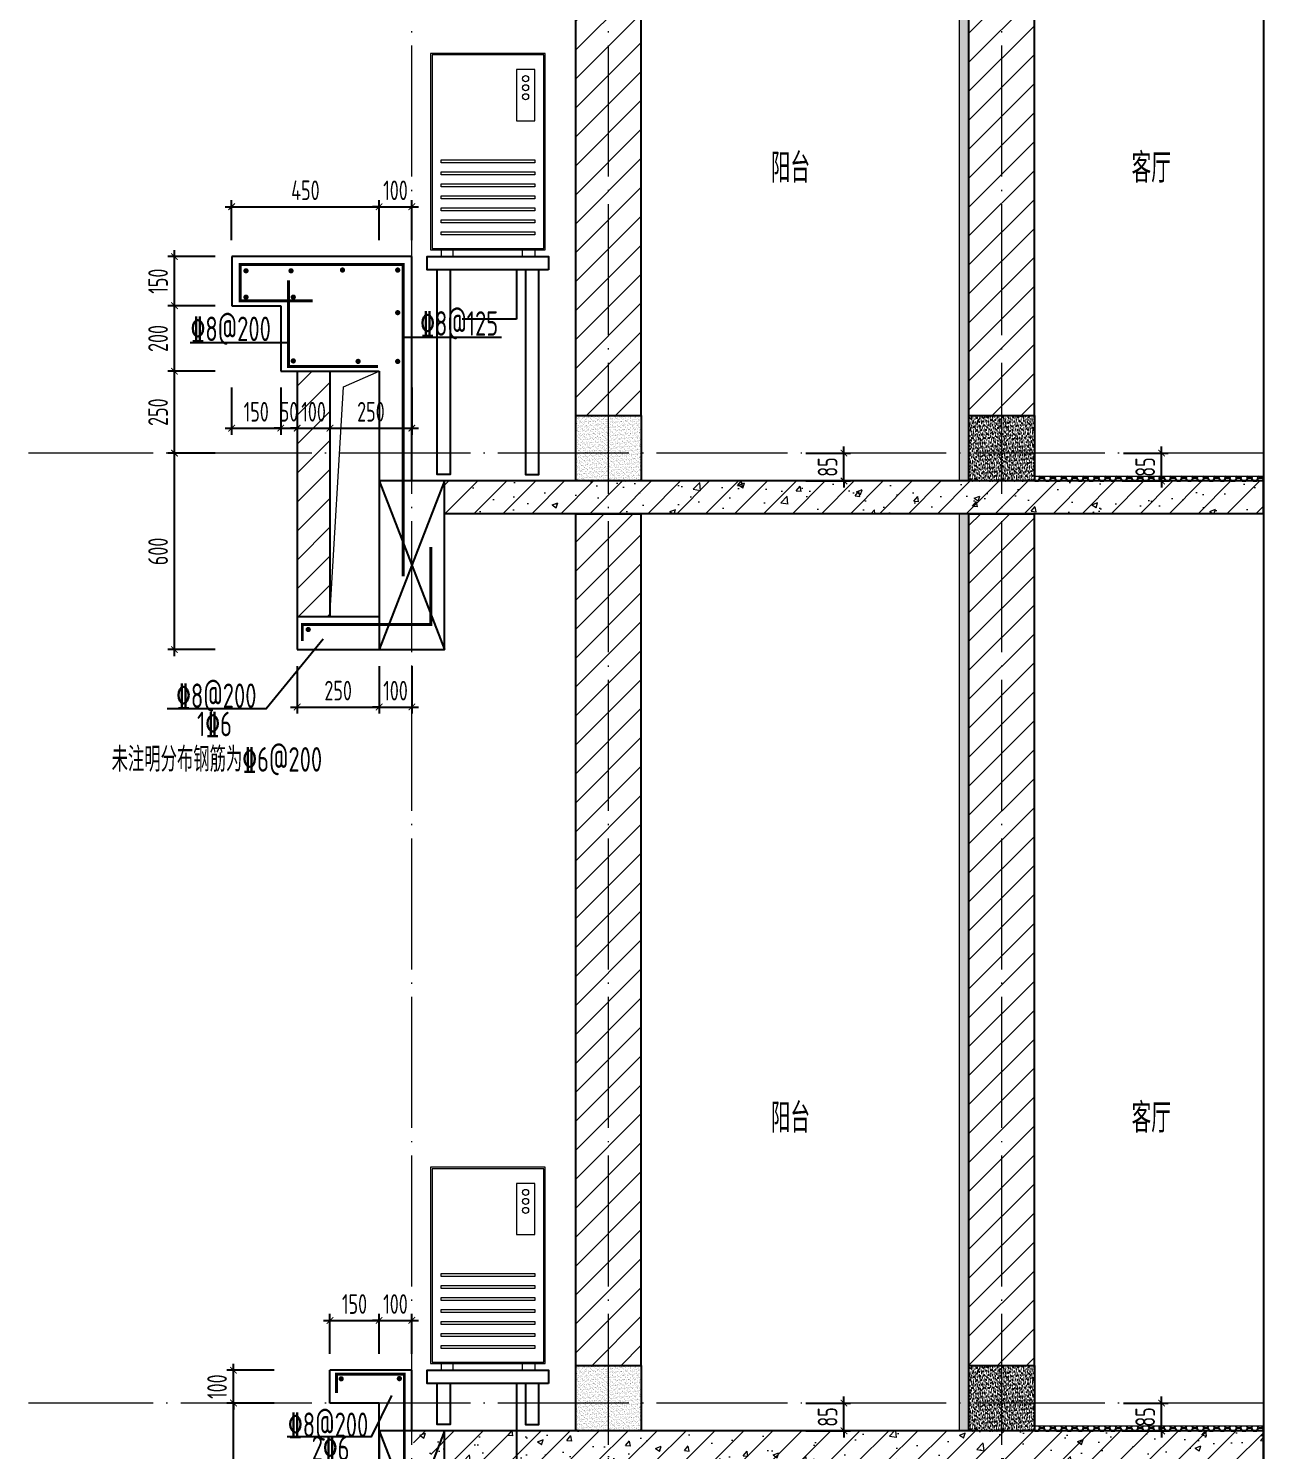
# Model space of a CAD drawing. Extents: x 826826 to 1642106, y -156213 to 399140.
# Drawn here: x 1538289 to 1542110, y 290521 to 294863 of the extents above; entities that cross this region are included whole.
import ezdxf

# ---------------------------------------------------------------- set-up
doc = ezdxf.new("R2010")
doc.units = 0
doc.header["$LTSCALE"] = 1000
doc.linetypes.add('DOTE', pattern=[2.42, 2, -0.2, 0.02, -0.2])
doc.layers.get('0').update_dxf_attribs({"linetype": 'CONTINUOUS'})
doc.layers.get('DEFPOINTS').update_dxf_attribs({"linetype": 'CONTINUOUS'})
for name, color, linetype in [('DIM', 2, 'CONTINUOUS'), ('DIM_SYMB', 3, 'CONTINUOUS'), ('PUB_TEXT', 2, 'CONTINUOUS'), ('REIN', 6, 'CONTINUOUS'), ('S-大样-砼线', 7, 'CONTINUOUS'), ('S-引出线', 40, 'CONTINUOUS'), ('TEXT', 2, 'CONTINUOUS'), ('WALL', 5, 'CONTINUOUS'), ('看线', 251, 'CONTINUOUS'), ('空调外机', 8, 'CONTINUOUS'), ('立面-看线', 251, 'CONTINUOUS')]:
    doc.layers.add(name, color=color, linetype=linetype)
for name, color, linetype, lineweight in [('DOTE', 251, 'DOTE', 9), ('PUB_HATCH', 8, 'CONTINUOUS', 9), ('平面-空调室外机', 143, 'CONTINUOUS', 9), ('立面-洞口示意', 152, 'CONTINUOUS', 13)]:
    doc.layers.add(name, color=color, linetype=linetype, lineweight=lineweight)
doc.styles.add('TSSD_DIMENSION', font='Tssdeng.shx', dxfattribs={"width": 0.7, "bigfont": 'tssdchn.shx'})
doc.styles.add('TSSD_REIN', font='tssdeng.shx', dxfattribs={"width": 0.7, "height": 300, "bigfont": 'tssdchn.shx'})
doc.dimstyles.new('TSSD_20_20', dxfattribs={"dimtxt": 60, "dimasz": 20, "dimexe": 20, "dimexo": 50, "dimgap": 20, "dimtad": 1, "dimdec": 0, "dimzin": 0, "dimdsep": 46, "dimtxsty": 'TSSD_DIMENSION', "dimblk": 'ARCHTICK', "dimblk1": 'ARCHTICK', "dimblk2": 'ARCHTICK', "dimcen": 0, "dimdle": 20, "dimclrt": 7, "dimadec": 0, "dimazin": 0, "dimtfac": 1, "dimtdec": 0, "dimtix": 1, "dimtmove": 2, "dimatfit": 3, "dimfxl": 0, "dimtolj": 1, "dimtzin": 0, "dimarcsym": 0})
pattern_1 = [(45, (689015.794, 456254.29), (-44.1941915, 44.1941915), [])]
pattern_2 = [(45, (689015.794, 456209.414), (-44.194174, 44.194174), []), (50, (689015.8, 456209.41), (179.315046, -15.688034), [18.75, -206.25]), (355, (689015.8, 456209.41), (-34.687833, 188.048033), [15, -165]), (100.4514, (689030.74, 456208.1), (144.627345, 172.359886), [15.935047, -175.285528]), (46.1842, (689015.8, 456259.41), (266.81026, -41.379754), [28.125, -309.375]), (96.6356, (689038.03, 456255.97), (233.66568, 243.52947), [23.90257, -262.92825]), (351.1842, (689015.8, 456259.41), (233.66549, 243.52965), [22.5, -247.5]), (21, (689040.8, 456246.91), (149.226763, -100.654723), [18.75, -206.25]), (326, (689040.8, 456246.91), (60.828833, 181.28751), [15, -165]), (71.4514, (689053.23, 456238.53), (210.055657, 80.632624), [15.935047, -175.285528]), (37.5, (689015.794, 456209.414), (3.039964, 83.2234635), [0, -163, 0, -167.5, 0, -165.625]), (7.5, (689015.79, 456209.41), (65.767384, 98.602928), [0, -95.5, 0, -159.25, 0, -63.125]), (327.5, (688960.044, 456209.414), (133.455609, -5.638718), [0, -62.5, 0, -195, 0, -258.75]), (317.5, (688935.04, 456209.41), (145.796542, 25.026246), [0, -81.25, 0, -129.5, 0, -183.75])]

# ---------------------------------------------------------------- blocks, each defined once
blk = doc.blocks.new('kongtiao')
for p, q in [((-338.7, 49), (-338.7, -550.8)), ((11, 49), (-338.7, 49)), ((-334.1, 44.4), (-334.1, -546.2)), ((6.4, 44.4), (-334.1, 44.4)), ((6.4, -546.2), (6.4, 44.4)), ((11, -550.8), (11, 49)), ((-76.2, -0.5), (-76.2, -156.5)), ((-21.1, -0.5), (-76.2, -0.5)), ((-21.1, -156.5), (-21.1, -0.5)), ((-76.2, -156.5), (-21.1, -156.5)), ((-338.7, -550.8), (11, -550.8)), ((-334.1, -546.2), (6.4, -546.2)), ((-306.6, -550.8), (-306.6, -571.2)), ((-269.8, -571.2), (-269.8, -550.8)), ((-57.9, -571.2), (-57.9, -550.8)), ((-21.1, -550.8), (-21.1, -571.2)), ((-306.6, -571.2), (-269.8, -571.2)), ((-21.1, -571.2), (-57.9, -571.2))]:
    blk.add_line(p, q)
for points in [[(-306.6, -275.4), (-21.1, -275.4), (-21.1, -284.6), (-306.6, -284.6)], [(-306.6, -312.1), (-21.1, -312.1), (-21.1, -321.3), (-306.6, -321.3)], [(-306.6, -348.8), (-21.1, -348.8), (-21.1, -358), (-306.6, -358)], [(-306.6, -385.6), (-21.1, -385.6), (-21.1, -394.7), (-306.6, -394.7)], [(-306.6, -422.3), (-21.1, -422.3), (-21.1, -431.5), (-306.6, -431.5)], [(-306.6, -459), (-21.1, -459), (-21.1, -468.2), (-306.6, -468.2)], [(-306.6, -495.7), (-21.1, -495.7), (-21.1, -504.9), (-306.6, -504.9)]]:
    blk.add_lwpolyline(points, close=True)
for centre in [(-48.7, -28), (-48.7, -55.6), (-48.7, -83.1)]:
    blk.add_circle(centre, 9.18)
blk = doc.blocks.new('_ArchTick')
at = {"color": 0, "linetype": 'ByBlock', "const_width": 0.15}
blk.add_lwpolyline([(-0.5, -0.5), (0.5, 0.5)], dxfattribs=at)
blk = doc.blocks.new('*D1828')
at = {"layer": 'DEFPOINTS', "color": 0}
for p in [(1539359.1, 294318.7), (1538909.1, 294166.4), (1539359.1, 294166.4)]:
    blk.add_point(p, dxfattribs=at)
at = {"layer": 'DIM', "color": 0, "lineweight": -2}
for p, q in [((1538889.1, 294318.7), (1539379.1, 294318.7)), ((1538909.1, 294216.4), (1538909.1, 294338.7)), ((1539359.1, 294216.4), (1539359.1, 294338.7))]:
    blk.add_line(p, q, dxfattribs=at)
at = {"layer": 'DIM', "color": 0, "lineweight": -2, "xscale": 20, "yscale": 20, "zscale": 20, "rotation": 180}
blk.add_blockref('_ArchTick', (1538909.1, 294318.7), dxfattribs=at)
at = {"layer": 'DIM', "color": 0, "lineweight": -2, "xscale": 20, "yscale": 20, "zscale": 20}
blk.add_blockref('_ArchTick', (1539359.1, 294318.7), dxfattribs=at)
at = {"layer": 'DIM', "color": 7, "insert": (1539134.1, 294368.7), "char_height": 60, "attachment_point": 5, "style": 'TSSD_DIMENSION'}
blk.add_mtext('\\A1;450', dxfattribs=at)
blk = doc.blocks.new('*D1829')
at = {"layer": 'DEFPOINTS', "color": 0}
for p in [(1539459.1, 294318.7), (1539359.1, 294166.4), (1539459.1, 294166.4)]:
    blk.add_point(p, dxfattribs=at)
at = {"layer": 'DIM', "color": 0, "lineweight": -2}
for p, q in [((1539359.1, 294318.7), (1539339.1, 294318.7)), ((1539359.1, 294216.4), (1539359.1, 294338.7)), ((1539359.1, 294318.7), (1539459.1, 294318.7)), ((1539459.1, 294216.4), (1539459.1, 294338.7)), ((1539459.1, 294318.7), (1539479.1, 294318.7))]:
    blk.add_line(p, q, dxfattribs=at)
at = {"layer": 'DIM', "color": 0, "lineweight": -2, "xscale": 20, "yscale": 20, "zscale": 20}
blk.add_blockref('_ArchTick', (1539359.1, 294318.7), dxfattribs=at)
at = {"layer": 'DIM', "color": 0, "lineweight": -2, "xscale": 20, "yscale": 20, "zscale": 20, "rotation": 180}
blk.add_blockref('_ArchTick', (1539459.1, 294318.7), dxfattribs=at)
at = {"layer": 'DIM', "color": 7, "insert": (1539409.1, 294368.7), "char_height": 60, "attachment_point": 5, "style": 'TSSD_DIMENSION'}
blk.add_mtext('\\A1;100', dxfattribs=at)
blk = doc.blocks.new('*D1830')
at = {"layer": 'DEFPOINTS', "color": 0}
for p in [(1538909.1, 293816.4), (1539059.1, 293816.4), (1539059.1, 293642.7)]:
    blk.add_point(p, dxfattribs=at)
at = {"layer": 'DIM', "color": 0, "lineweight": -2}
for p, q in [((1538909.1, 293766.4), (1538909.1, 293622.7)), ((1539059.1, 293766.4), (1539059.1, 293622.7)), ((1538889.1, 293642.7), (1539079.1, 293642.7))]:
    blk.add_line(p, q, dxfattribs=at)
at = {"layer": 'DIM', "color": 0, "lineweight": -2, "xscale": 20, "yscale": 20, "zscale": 20, "rotation": 180}
blk.add_blockref('_ArchTick', (1538909.1, 293642.7), dxfattribs=at)
at = {"layer": 'DIM', "color": 0, "lineweight": -2, "xscale": 20, "yscale": 20, "zscale": 20}
blk.add_blockref('_ArchTick', (1539059.1, 293642.7), dxfattribs=at)
at = {"layer": 'DIM', "color": 7, "insert": (1538984.1, 293692.7), "char_height": 60, "attachment_point": 5, "style": 'TSSD_DIMENSION'}
blk.add_mtext('\\A1;150', dxfattribs=at)
blk = doc.blocks.new('*D1831')
at = {"layer": 'DEFPOINTS', "color": 0}
for p in [(1539059.1, 293816.4), (1539109.1, 293816.4), (1539109.1, 293642.7)]:
    blk.add_point(p, dxfattribs=at)
at = {"layer": 'DIM', "color": 0, "lineweight": -2}
for p, q in [((1539059.1, 293766.4), (1539059.1, 293622.7)), ((1539109.1, 293766.4), (1539109.1, 293622.7)), ((1539059.1, 293642.7), (1539039.1, 293642.7)), ((1539059.1, 293642.7), (1539109.1, 293642.7)), ((1539109.1, 293642.7), (1539129.1, 293642.7))]:
    blk.add_line(p, q, dxfattribs=at)
at = {"layer": 'DIM', "color": 0, "lineweight": -2, "xscale": 20, "yscale": 20, "zscale": 20}
blk.add_blockref('_ArchTick', (1539059.1, 293642.7), dxfattribs=at)
at = {"layer": 'DIM', "color": 0, "lineweight": -2, "xscale": 20, "yscale": 20, "zscale": 20, "rotation": 180}
blk.add_blockref('_ArchTick', (1539109.1, 293642.7), dxfattribs=at)
at = {"layer": 'DIM', "color": 7, "insert": (1539084.1, 293692.7), "char_height": 60, "attachment_point": 5, "style": 'TSSD_DIMENSION'}
blk.add_mtext('\\A1;50', dxfattribs=at)
blk = doc.blocks.new('*D1832')
at = {"layer": 'DEFPOINTS', "color": 0}
for p in [(1539109.1, 293816.4), (1539209.1, 293816.4), (1539209.1, 293642.7)]:
    blk.add_point(p, dxfattribs=at)
at = {"layer": 'DIM', "color": 0, "lineweight": -2}
for p, q in [((1539109.1, 293766.4), (1539109.1, 293622.7)), ((1539209.1, 293766.4), (1539209.1, 293622.7)), ((1539109.1, 293642.7), (1539089.1, 293642.7)), ((1539109.1, 293642.7), (1539209.1, 293642.7)), ((1539209.1, 293642.7), (1539229.1, 293642.7))]:
    blk.add_line(p, q, dxfattribs=at)
at = {"layer": 'DIM', "color": 0, "lineweight": -2, "xscale": 20, "yscale": 20, "zscale": 20}
blk.add_blockref('_ArchTick', (1539109.1, 293642.7), dxfattribs=at)
at = {"layer": 'DIM', "color": 0, "lineweight": -2, "xscale": 20, "yscale": 20, "zscale": 20, "rotation": 180}
blk.add_blockref('_ArchTick', (1539209.1, 293642.7), dxfattribs=at)
at = {"layer": 'DIM', "color": 7, "insert": (1539159.1, 293692.7), "char_height": 60, "attachment_point": 5, "style": 'TSSD_DIMENSION'}
blk.add_mtext('\\A1;100', dxfattribs=at)
blk = doc.blocks.new('*D1833')
at = {"layer": 'DEFPOINTS', "color": 0}
for p in [(1539209.1, 293816.4), (1539459.1, 293816.4), (1539459.1, 293642.7)]:
    blk.add_point(p, dxfattribs=at)
at = {"layer": 'DIM', "color": 0, "lineweight": -2}
for p, q in [((1539209.1, 293766.4), (1539209.1, 293622.7)), ((1539459.1, 293766.4), (1539459.1, 293622.7)), ((1539189.1, 293642.7), (1539479.1, 293642.7))]:
    blk.add_line(p, q, dxfattribs=at)
at = {"layer": 'DIM', "color": 0, "lineweight": -2, "xscale": 20, "yscale": 20, "zscale": 20, "rotation": 180}
blk.add_blockref('_ArchTick', (1539209.1, 293642.7), dxfattribs=at)
at = {"layer": 'DIM', "color": 0, "lineweight": -2, "xscale": 20, "yscale": 20, "zscale": 20}
blk.add_blockref('_ArchTick', (1539459.1, 293642.7), dxfattribs=at)
at = {"layer": 'DIM', "color": 7, "insert": (1539334.1, 293692.7), "char_height": 60, "attachment_point": 5, "style": 'TSSD_DIMENSION'}
blk.add_mtext('\\A1;250', dxfattribs=at)
blk = doc.blocks.new('*D1834')
at = {"layer": 'DEFPOINTS', "color": 0}
for p in [(1539109.1, 292966.4), (1539359.2, 292966.4), (1539359.2, 292791.3)]:
    blk.add_point(p, dxfattribs=at)
at = {"layer": 'DIM', "color": 0, "lineweight": -2}
for p, q in [((1539109.1, 292916.4), (1539109.1, 292771.3)), ((1539359.2, 292916.4), (1539359.2, 292771.3)), ((1539089.1, 292791.3), (1539379.2, 292791.3))]:
    blk.add_line(p, q, dxfattribs=at)
at = {"layer": 'DIM', "color": 0, "lineweight": -2, "xscale": 20, "yscale": 20, "zscale": 20, "rotation": 180}
blk.add_blockref('_ArchTick', (1539109.1, 292791.3), dxfattribs=at)
at = {"layer": 'DIM', "color": 0, "lineweight": -2, "xscale": 20, "yscale": 20, "zscale": 20}
blk.add_blockref('_ArchTick', (1539359.2, 292791.3), dxfattribs=at)
at = {"layer": 'DIM', "color": 7, "insert": (1539234.1, 292841.3), "char_height": 60, "attachment_point": 5, "style": 'TSSD_DIMENSION'}
blk.add_mtext('\\A1;250', dxfattribs=at)
blk = doc.blocks.new('*D1835')
at = {"layer": 'DEFPOINTS', "color": 0}
for p in [(1539359.2, 292966.4), (1539459.2, 292966.4), (1539459.2, 292791.3)]:
    blk.add_point(p, dxfattribs=at)
at = {"layer": 'DIM', "color": 0, "lineweight": -2}
for p, q in [((1539359.2, 292916.4), (1539359.2, 292771.3)), ((1539459.2, 292916.4), (1539459.2, 292771.3)), ((1539359.2, 292791.3), (1539339.2, 292791.3)), ((1539359.2, 292791.3), (1539459.2, 292791.3)), ((1539459.2, 292791.3), (1539479.2, 292791.3))]:
    blk.add_line(p, q, dxfattribs=at)
at = {"layer": 'DIM', "color": 0, "lineweight": -2, "xscale": 20, "yscale": 20, "zscale": 20}
blk.add_blockref('_ArchTick', (1539359.2, 292791.3), dxfattribs=at)
at = {"layer": 'DIM', "color": 0, "lineweight": -2, "xscale": 20, "yscale": 20, "zscale": 20, "rotation": 180}
blk.add_blockref('_ArchTick', (1539459.2, 292791.3), dxfattribs=at)
at = {"layer": 'DIM', "color": 7, "insert": (1539409.2, 292841.3), "char_height": 60, "attachment_point": 5, "style": 'TSSD_DIMENSION'}
blk.add_mtext('\\A1;100', dxfattribs=at)
blk = doc.blocks.new('*D1836')
at = {"layer": 'DEFPOINTS', "color": 0}
for p in [(1538734.5, 294166.4), (1538909.1, 294166.4), (1538909.1, 294016.4)]:
    blk.add_point(p, dxfattribs=at)
at = {"layer": 'DIM', "color": 0, "lineweight": -2}
for p, q in [((1538734.5, 293996.4), (1538734.5, 294186.4)), ((1538859.1, 294166.4), (1538714.5, 294166.4)), ((1538859.1, 294016.4), (1538714.5, 294016.4))]:
    blk.add_line(p, q, dxfattribs=at)
at = {"layer": 'DIM', "color": 0, "lineweight": -2, "xscale": 20, "yscale": 20, "zscale": 20}
for p, rotation in [((1538734.5, 294166.4), 90), ((1538734.5, 294016.4), 270)]:
    blk.add_blockref('_ArchTick', p, dxfattribs=dict(at, rotation=rotation))
at = {"layer": 'DIM', "color": 7, "insert": (1538684.5, 294091.4), "char_height": 60, "attachment_point": 5, "rotation": 90, "style": 'TSSD_DIMENSION'}
blk.add_mtext('\\A1;150', dxfattribs=at)
blk = doc.blocks.new('*D1837')
at = {"layer": 'DEFPOINTS', "color": 0}
for p in [(1538734.5, 294016.4), (1538909.1, 294016.4), (1538909.1, 293816.4)]:
    blk.add_point(p, dxfattribs=at)
at = {"layer": 'DIM', "color": 0, "lineweight": -2}
for p, q in [((1538859.1, 294016.4), (1538714.5, 294016.4)), ((1538734.5, 293796.4), (1538734.5, 294036.4)), ((1538859.1, 293816.4), (1538714.5, 293816.4))]:
    blk.add_line(p, q, dxfattribs=at)
at = {"layer": 'DIM', "color": 0, "lineweight": -2, "xscale": 20, "yscale": 20, "zscale": 20}
for p, rotation in [((1538734.5, 294016.4), 90), ((1538734.5, 293816.4), 270)]:
    blk.add_blockref('_ArchTick', p, dxfattribs=dict(at, rotation=rotation))
at = {"layer": 'DIM', "color": 7, "insert": (1538684.5, 293916.4), "char_height": 60, "attachment_point": 5, "rotation": 90, "style": 'TSSD_DIMENSION'}
blk.add_mtext('\\A1;200', dxfattribs=at)
blk = doc.blocks.new('*D1838')
at = {"layer": 'DEFPOINTS', "color": 0}
for p in [(1538734.5, 293816.4), (1538909.1, 293816.4), (1538909.1, 293566.4)]:
    blk.add_point(p, dxfattribs=at)
at = {"layer": 'DIM', "color": 0, "lineweight": -2}
for p, q in [((1538734.5, 293546.4), (1538734.5, 293836.4)), ((1538859.1, 293816.4), (1538714.5, 293816.4)), ((1538859.1, 293566.4), (1538714.5, 293566.4))]:
    blk.add_line(p, q, dxfattribs=at)
at = {"layer": 'DIM', "color": 0, "lineweight": -2, "xscale": 20, "yscale": 20, "zscale": 20}
for p, rotation in [((1538734.5, 293816.4), 90), ((1538734.5, 293566.4), 270)]:
    blk.add_blockref('_ArchTick', p, dxfattribs=dict(at, rotation=rotation))
at = {"layer": 'DIM', "color": 7, "insert": (1538684.5, 293691.4), "char_height": 60, "attachment_point": 5, "rotation": 90, "style": 'TSSD_DIMENSION'}
blk.add_mtext('\\A1;250', dxfattribs=at)
blk = doc.blocks.new('*D1839')
at = {"layer": 'DEFPOINTS', "color": 0}
for p in [(1538734.5, 293566.4), (1538909.1, 293566.4), (1538909.1, 292966.4)]:
    blk.add_point(p, dxfattribs=at)
at = {"layer": 'DIM', "color": 0, "lineweight": -2}
for p, q in [((1538734.5, 292946.4), (1538734.5, 293586.4)), ((1538859.1, 293566.4), (1538714.5, 293566.4)), ((1538859.1, 292966.4), (1538714.5, 292966.4))]:
    blk.add_line(p, q, dxfattribs=at)
at = {"layer": 'DIM', "color": 0, "lineweight": -2, "xscale": 20, "yscale": 20, "zscale": 20}
for p, rotation in [((1538734.5, 293566.4), 90), ((1538734.5, 292966.4), 270)]:
    blk.add_blockref('_ArchTick', p, dxfattribs=dict(at, rotation=rotation))
at = {"layer": 'DIM', "color": 7, "insert": (1538684.5, 293266.4), "char_height": 60, "attachment_point": 5, "rotation": 90, "style": 'TSSD_DIMENSION'}
blk.add_mtext('\\A1;600', dxfattribs=at)
blk = doc.blocks.new('*D1846')
at = {"layer": 'DEFPOINTS', "color": 0}
for p in [(1540611.8, 293566.4), (1540777.8, 293566.4), (1540611.8, 293481.4)]:
    blk.add_point(p, dxfattribs=at)
at = {"layer": 'DIM', "color": 0, "lineweight": -2}
for p, q in [((1540777.8, 293566.4), (1540777.8, 293586.4)), ((1540661.8, 293566.4), (1540797.8, 293566.4)), ((1540777.8, 293481.4), (1540777.8, 293566.4)), ((1540661.8, 293481.4), (1540797.8, 293481.4)), ((1540777.8, 293481.4), (1540777.8, 293461.4))]:
    blk.add_line(p, q, dxfattribs=at)
at = {"layer": 'DIM', "color": 0, "lineweight": -2, "xscale": 20, "yscale": 20, "zscale": 20}
for p, rotation in [((1540777.8, 293566.4), 270), ((1540777.8, 293481.4), 90)]:
    blk.add_blockref('_ArchTick', p, dxfattribs=dict(at, rotation=rotation))
at = {"layer": 'DIM', "color": 7, "insert": (1540727.8, 293523.9), "char_height": 60, "attachment_point": 5, "rotation": 90, "style": 'TSSD_DIMENSION'}
blk.add_mtext('\\A1;85', dxfattribs=at)
blk = doc.blocks.new('*D1847')
at = {"layer": 'DEFPOINTS', "color": 0}
for p in [(1541581.1, 293566.4), (1541747.1, 293566.4), (1541581.1, 293481.4)]:
    blk.add_point(p, dxfattribs=at)
at = {"layer": 'DIM', "color": 0, "lineweight": -2}
for p, q in [((1541747.1, 293566.4), (1541747.1, 293586.4)), ((1541631.1, 293566.4), (1541767.1, 293566.4)), ((1541747.1, 293481.4), (1541747.1, 293566.4)), ((1541631.1, 293481.4), (1541767.1, 293481.4)), ((1541747.1, 293481.4), (1541747.1, 293461.4))]:
    blk.add_line(p, q, dxfattribs=at)
at = {"layer": 'DIM', "color": 0, "lineweight": -2, "xscale": 20, "yscale": 20, "zscale": 20}
for p, rotation in [((1541747.1, 293566.4), 270), ((1541747.1, 293481.4), 90)]:
    blk.add_blockref('_ArchTick', p, dxfattribs=dict(at, rotation=rotation))
at = {"layer": 'DIM', "color": 7, "insert": (1541697.1, 293523.9), "char_height": 60, "attachment_point": 5, "rotation": 90, "style": 'TSSD_DIMENSION'}
blk.add_mtext('\\A1;85', dxfattribs=at)
blk = doc.blocks.new('*D1857')
at = {"layer": 'DEFPOINTS', "color": 0}
for p in [(1539359.1, 290918.7), (1539209.1, 290766.4), (1539359.1, 290766.4)]:
    blk.add_point(p, dxfattribs=at)
at = {"layer": 'DIM', "color": 0, "lineweight": -2}
for p, q in [((1539209.1, 290816.4), (1539209.1, 290938.7)), ((1539359.1, 290816.4), (1539359.1, 290938.7)), ((1539189.1, 290918.7), (1539379.1, 290918.7))]:
    blk.add_line(p, q, dxfattribs=at)
at = {"layer": 'DIM', "color": 0, "lineweight": -2, "xscale": 20, "yscale": 20, "zscale": 20, "rotation": 180}
blk.add_blockref('_ArchTick', (1539209.1, 290918.7), dxfattribs=at)
at = {"layer": 'DIM', "color": 0, "lineweight": -2, "xscale": 20, "yscale": 20, "zscale": 20}
blk.add_blockref('_ArchTick', (1539359.1, 290918.7), dxfattribs=at)
at = {"layer": 'DIM', "color": 7, "insert": (1539284.1, 290968.7), "char_height": 60, "attachment_point": 5, "style": 'TSSD_DIMENSION'}
blk.add_mtext('\\A1;150', dxfattribs=at)
blk = doc.blocks.new('*D1858')
at = {"layer": 'DEFPOINTS', "color": 0}
for p in [(1539459.1, 290918.7), (1539359.1, 290766.4), (1539459.1, 290766.4)]:
    blk.add_point(p, dxfattribs=at)
at = {"layer": 'DIM', "color": 0, "lineweight": -2}
for p, q in [((1539359.1, 290816.4), (1539359.1, 290938.7)), ((1539459.1, 290816.4), (1539459.1, 290938.7)), ((1539359.1, 290918.7), (1539339.1, 290918.7)), ((1539359.1, 290918.7), (1539459.1, 290918.7)), ((1539459.1, 290918.7), (1539479.1, 290918.7))]:
    blk.add_line(p, q, dxfattribs=at)
at = {"layer": 'DIM', "color": 0, "lineweight": -2, "xscale": 20, "yscale": 20, "zscale": 20}
blk.add_blockref('_ArchTick', (1539359.1, 290918.7), dxfattribs=at)
at = {"layer": 'DIM', "color": 0, "lineweight": -2, "xscale": 20, "yscale": 20, "zscale": 20, "rotation": 180}
blk.add_blockref('_ArchTick', (1539459.1, 290918.7), dxfattribs=at)
at = {"layer": 'DIM', "color": 7, "insert": (1539409.1, 290968.7), "char_height": 60, "attachment_point": 5, "style": 'TSSD_DIMENSION'}
blk.add_mtext('\\A1;100', dxfattribs=at)
blk = doc.blocks.new('*D1861')
at = {"layer": 'DEFPOINTS', "color": 0}
for p in [(1538914.5, 290766.4), (1539089.1, 290766.4), (1539089.1, 290666.4)]:
    blk.add_point(p, dxfattribs=at)
at = {"layer": 'DIM', "color": 0, "lineweight": -2}
for p, q in [((1539039.1, 290766.4), (1538894.5, 290766.4)), ((1538914.5, 290766.4), (1538914.5, 290786.4)), ((1538914.5, 290666.4), (1538914.5, 290766.4)), ((1539039.1, 290666.4), (1538894.5, 290666.4)), ((1538914.5, 290666.4), (1538914.5, 290646.4))]:
    blk.add_line(p, q, dxfattribs=at)
at = {"layer": 'DIM', "color": 0, "lineweight": -2, "xscale": 20, "yscale": 20, "zscale": 20}
for p, rotation in [((1538914.5, 290766.4), 270), ((1538914.5, 290666.4), 90)]:
    blk.add_blockref('_ArchTick', p, dxfattribs=dict(at, rotation=rotation))
at = {"layer": 'DIM', "color": 7, "insert": (1538864.5, 290716.4), "char_height": 60, "attachment_point": 5, "rotation": 90, "style": 'TSSD_DIMENSION'}
blk.add_mtext('\\A1;100', dxfattribs=at)
blk = doc.blocks.new('*D1862')
at = {"layer": 'DEFPOINTS', "color": 0}
for p in [(1538914.5, 290666.4), (1539089.1, 290666.4), (1539089.1, 290166.4)]:
    blk.add_point(p, dxfattribs=at)
at = {"layer": 'DIM', "color": 0, "lineweight": -2}
for p, q in [((1539039.1, 290666.4), (1538894.5, 290666.4)), ((1538914.5, 290146.4), (1538914.5, 290686.4)), ((1539039.1, 290166.4), (1538894.5, 290166.4))]:
    blk.add_line(p, q, dxfattribs=at)
at = {"layer": 'DIM', "color": 0, "lineweight": -2, "xscale": 20, "yscale": 20, "zscale": 20}
for p, rotation in [((1538914.5, 290666.4), 90), ((1538914.5, 290166.4), 270)]:
    blk.add_blockref('_ArchTick', p, dxfattribs=dict(at, rotation=rotation))
at = {"layer": 'DIM', "color": 7, "insert": (1538864.5, 290416.4), "char_height": 60, "attachment_point": 5, "rotation": 90, "style": 'TSSD_DIMENSION'}
blk.add_mtext('\\A1;500', dxfattribs=at)
blk = doc.blocks.new('*D1864')
at = {"layer": 'DEFPOINTS', "color": 0}
for p in [(1540611.8, 290666.4), (1540777.8, 290666.4), (1540611.8, 290581.4)]:
    blk.add_point(p, dxfattribs=at)
at = {"layer": 'DIM', "color": 0, "lineweight": -2}
for p, q in [((1540661.8, 290666.4), (1540797.8, 290666.4)), ((1540777.8, 290666.4), (1540777.8, 290686.4)), ((1540777.8, 290581.4), (1540777.8, 290666.4)), ((1540661.8, 290581.4), (1540797.8, 290581.4)), ((1540777.8, 290581.4), (1540777.8, 290561.4))]:
    blk.add_line(p, q, dxfattribs=at)
at = {"layer": 'DIM', "color": 0, "lineweight": -2, "xscale": 20, "yscale": 20, "zscale": 20}
for p, rotation in [((1540777.8, 290666.4), 270), ((1540777.8, 290581.4), 90)]:
    blk.add_blockref('_ArchTick', p, dxfattribs=dict(at, rotation=rotation))
at = {"layer": 'DIM', "color": 7, "insert": (1540727.8, 290623.9), "char_height": 60, "attachment_point": 5, "rotation": 90, "style": 'TSSD_DIMENSION'}
blk.add_mtext('\\A1;85', dxfattribs=at)
blk = doc.blocks.new('*D1865')
at = {"layer": 'DEFPOINTS', "color": 0}
for p in [(1541581.1, 290666.4), (1541747.1, 290666.4), (1541581.1, 290581.4)]:
    blk.add_point(p, dxfattribs=at)
at = {"layer": 'DIM', "color": 0, "lineweight": -2}
for p, q in [((1541631.1, 290666.4), (1541767.1, 290666.4)), ((1541747.1, 290666.4), (1541747.1, 290686.4)), ((1541747.1, 290581.4), (1541747.1, 290666.4)), ((1541631.1, 290581.4), (1541767.1, 290581.4)), ((1541747.1, 290581.4), (1541747.1, 290561.4))]:
    blk.add_line(p, q, dxfattribs=at)
at = {"layer": 'DIM', "color": 0, "lineweight": -2, "xscale": 20, "yscale": 20, "zscale": 20}
for p, rotation in [((1541747.1, 290666.4), 270), ((1541747.1, 290581.4), 90)]:
    blk.add_blockref('_ArchTick', p, dxfattribs=dict(at, rotation=rotation))
at = {"layer": 'DIM', "color": 7, "insert": (1541697.1, 290623.9), "char_height": 60, "attachment_point": 5, "rotation": 90, "style": 'TSSD_DIMENSION'}
blk.add_mtext('\\A1;85', dxfattribs=at)
blk = doc.blocks.new('20210810.12105273')
at = {"layer": 'REIN', "const_width": 9}
for points in [[(67788.7, -102597.6), (67566.6, -102597.6), (67566.6, -102486.3), (68064.3, -102486.3), (68064.3, -103438.9)], [(67714.9, -102534.6), (67714.9, -102798.3), (67987.2, -102798.3)], [(67756.7, -103636.2), (67756.7, -103585.8), (68148.8, -103585.8), (68148.8, -103348.9)]]:
    blk.add_lwpolyline(points, dxfattribs=at)
at = {"layer": 'REIN', "const_width": 8}
for points in [[(67580.8, -102505.9, 1), (67588.8, -102505.9, 1)], [(67718.3, -102505.9, 1), (67726.3, -102505.9, 1)], [(67875.2, -102503.6, 1), (67883.2, -102503.6, 1)], [(68043.7, -102503.6, 1), (68051.7, -102503.6, 1)], [(67580.8, -102586.3, 1), (67588.8, -102586.3, 1)], [(67725, -102586.3, 1), (67733, -102586.3, 1)], [(68043.7, -102633.7, 1), (68051.7, -102633.7, 1)], [(67725, -102781, 1), (67733, -102781, 1)], [(67922.9, -102782.5, 1), (67930.9, -102782.5, 1)], [(68043.7, -102782.5, 1), (68051.7, -102782.5, 1)], [(67770.7, -103600.9, 1), (67778.7, -103600.9, 1)]]:
    blk.add_lwpolyline(points, format="xyb", close=True, dxfattribs=at)
at = {"layer": 'S-大样-砼线'}
for p, q in [((67991, -103147.4), (68191, -103662.4)), ((68191, -103147.4), (67991, -103662.4))]:
    blk.add_line(p, q, dxfattribs=at)
blk.add_lwpolyline([(68191, -103147.4), (67991, -103147.4), (67991, -103662.4), (68191, -103662.4)], close=True, dxfattribs=at)
at = {"layer": 'S-引出线'}
for p, q in [((68064.3, -102708.3), (68364.4, -102708.3)), ((67414.8, -102724.7), (67714.9, -102724.7))]:
    blk.add_line(p, q, dxfattribs=at)
blk.add_lwpolyline([(67820.4, -103630), (67646.7, -103843.4), (67343.7, -103843.4)], dxfattribs=at)
at = {"layer": 'TEXT', "style": 'TSSD_REIN', "width": 0.7}
for s, p in [('%%1328@125', (68116.4, -102704.2)), ('%%1328@200', (67415.6, -102720.6)), ('%%1328@200', (67371.7, -103840.7)), ('1%%1326', (67435.5, -103926.9)), ('未注明分布钢筋为%%1326@200', (67174.6, -104035))]:
    blk.add_text(s, height=75, rotation=0, dxfattribs=at).set_placement(p)
blk = doc.blocks.new('20210810.11444069')
at = {"layer": 'REIN', "const_width": 9}
for points in [[(405, 840.1), (405, 898.3), (611.8, 898.3), (611.8, 326.7)], [(407.7, 227.9), (407.7, 280.9), (700.1, 280.9), (700.1, 425.3)]]:
    blk.add_lwpolyline(points, dxfattribs=at)
at = {"layer": 'REIN', "const_width": 8}
for points in [[(415.2, 883.9, 1), (423.2, 883.9, 1)], [(592.7, 884.5, 1), (600.7, 884.5, 1)], [(418.3, 266.1, 1), (426.3, 266.1, 1)]]:
    blk.add_lwpolyline(points, format="xyb", close=True, dxfattribs=at)
at = {"layer": 'S-大样-砼线'}
for p, q in [((534.9, 724.8), (734.9, 209.8)), ((734.9, 724.8), (534.9, 209.8))]:
    blk.add_line(p, q, dxfattribs=at)
blk.add_lwpolyline([(734.9, 724.8), (534.9, 724.8), (534.9, 209.8), (734.9, 209.8)], close=True, dxfattribs=at)
at = {"layer": 'S-引出线'}
for points in [[(572.6, 833.3), (511, 706.9), (254.1, 706.9)], [(445.3, 242.7), (318.6, 79.6), (0, 79.6)]]:
    blk.add_lwpolyline(points, dxfattribs=at)
at = {"layer": 'TEXT', "style": 'TSSD_REIN', "width": 0.7}
for s, p in [('%%1328@200', (256.8, 706.1)), ('2%%1326', (329, 634.6)), ('%%1326@200', (33.9, 85.5)), ('1%%1326', (110.1, -5.8))]:
    blk.add_text(s, height=75, rotation=0, dxfattribs=at).set_placement(p)

msp = doc.modelspace()

# ---------------------------------------------------------------- hatches: boundary and pattern name
at = {"layer": 'PUB_HATCH'}
h = msp.add_hatch(dxfattribs=at)
h.set_pattern_fill('普通砖', color=256, scale=25, style=0)
h.set_pattern_definition(pattern_1)
h.paths.add_polyline_path([(1540159.13, 293681.38), (1540159.13, 296281.38), (1539959.13, 296281.38), (1539959.13, 293681.38)])
h = msp.add_hatch(dxfattribs=at)
h.set_pattern_fill('普通砖', color=256, scale=25, style=0)
h.set_pattern_definition(pattern_1)
h.paths.add_polyline_path([(1541359.13, 293681.38), (1541359.13, 296281.38), (1541159.13, 296281.38), (1541159.13, 293681.38)])
h = msp.add_hatch(dxfattribs=at)
h.set_pattern_fill('普通砖', color=256, scale=25, style=0)
h.set_pattern_definition(pattern_1)
h.paths.add_polyline_path([(1539209.13, 293816.38), (1539109.13, 293816.38), (1539109.13, 293066.42), (1539209.13, 293066.42)])
h = msp.add_hatch(dxfattribs=at)
h.set_pattern_fill('钢筋混凝土', color=256, scale=25, style=0)
h.set_pattern_definition(pattern_2)
h.paths.add_polyline_path([(1539559.13, 293481.38), (1539559.13, 293381.38), (1542057.65, 293381.38), (1542057.65, 293481.38)])
h = msp.add_hatch(dxfattribs=at)
h.set_pattern_fill('普通砖', color=256, scale=25, style=0)
h.set_pattern_definition(pattern_1)
h.paths.add_polyline_path([(1540159.13, 290781.38), (1540159.13, 293381.38), (1539959.13, 293381.38), (1539959.13, 290781.38)])
h = msp.add_hatch(dxfattribs=at)
h.set_pattern_fill('普通砖', color=256, scale=25, style=0)
h.set_pattern_definition(pattern_1)
h.paths.add_polyline_path([(1541359.13, 290781.38), (1541359.13, 293381.38), (1541159.13, 293381.38), (1541159.13, 290781.38)])
h = msp.add_hatch(dxfattribs=at)
h.set_pattern_fill('钢筋混凝土', color=256, scale=25, style=0)
h.set_pattern_definition(pattern_2)
h.paths.add_polyline_path([(1542057.65, 290581.38), (1539459.13, 290581.38), (1539459.13, 290548.05), (1539559.13, 290481.38), (1542057.65, 290481.38)])
at = {"layer": '立面-看线'}
h = msp.add_hatch(dxfattribs=at)
h.set_pattern_fill('HONEY', color=256, scale=7, angle=90)
h.set_pattern_definition([(90, (1926521.079, -507686.857), (-9.623705, 16.66875), [11.1125, -22.225]), (210, (1926521.079, -507686.857), (-9.62370845, -16.66874801), [11.1125, -22.225]), (150, (1926521.079, -507686.857), (-19.24741345, 1.99e-06), [-22.225, 11.1125])])
edge = h.paths.add_edge_path()
edge.add_line((1541131.81, 293481.38), (1541159.13, 293481.38))
edge.add_line((1541159.13, 293481.38), (1541159.13, 296281.38))
edge.add_line((1541159.13, 296281.38), (1541129.13, 296281.38))
edge.add_line((1541129.13, 296281.38), (1541129.13, 293481.38))
h = msp.add_hatch(dxfattribs=at)
h.set_pattern_fill('碎沙', color=256, scale=4)
h.set_pattern_definition([(37.5, (738905.8865, -91880.57), (-0.32000626, 9.78826475), [0, -7.7216, 0, -8.636, 0, -8.255]), (7.5, (738905.887, -91880.57), (8.99046566, 14.33650201), [0, -4.1656, 0, -6.9596, 0, -2.667]), (327.5, (738899.638, -91880.57), (15.819847405, 0.02874369), [0, -2.54, 0, -9.144, 0, -11.938]), (317.5, (738899.638, -91880.57), (15.27112905, 4.45858647), [0, -1.27, 0, -5.9944, 0, -6.858])])
h.paths.add_polyline_path([(1539959.13, 293481.38), (1540159.13, 293481.38), (1540159.13, 293681.38), (1539959.13, 293681.38)])
h = msp.add_hatch(dxfattribs=at)
h.set_pattern_fill('碎沙', color=256, scale=4)
h.set_pattern_definition([(37.5, (740105.8865, -91880.57), (-0.32000626, 9.78826475), [0, -7.7216, 0, -8.636, 0, -8.255]), (7.5, (740105.887, -91880.57), (8.99046566, 14.33650201), [0, -4.1656, 0, -6.9596, 0, -2.667]), (327.5, (740099.638, -91880.57), (15.819847405, 0.02874369), [0, -2.54, 0, -9.144, 0, -11.938]), (317.5, (740099.638, -91880.57), (15.27112905, 4.45858647), [0, -1.27, 0, -5.9944, 0, -6.858])])
h.paths.add_polyline_path([(1541159.13, 293481.38), (1541359.13, 293481.38), (1541359.13, 293681.38), (1541159.13, 293681.38)])
h = msp.add_hatch(dxfattribs=at)
h.set_pattern_fill('HONEY', color=256, scale=7)
h.set_pattern_definition([(0, (740009.857, -91880.57), (16.66875, 9.623705), [11.1125, -22.225]), (120, (740009.857, -91880.57), (-16.66874801, 9.62370845), [11.1125, -22.225]), (60, (740009.857, -91880.57), (1.99e-06, 19.24741345), [-22.225, 11.1125])])
h.paths.add_polyline_path([(1542057.65, 293496.38), (1541359.13, 293496.38), (1541359.13, 293481.38), (1542057.65, 293481.38)])
h = msp.add_hatch(dxfattribs=at)
h.set_pattern_fill('HONEY', color=256, scale=7, angle=90)
h.set_pattern_definition([(90, (1926521.079, -510586.857), (-9.623705, 16.66875), [11.1125, -22.225]), (210, (1926521.079, -510586.857), (-9.62370845, -16.66874801), [11.1125, -22.225]), (150, (1926521.079, -510586.857), (-19.24741345, 1.99e-06), [-22.225, 11.1125])])
edge = h.paths.add_edge_path()
edge.add_line((1541131.81, 290581.38), (1541159.13, 290581.38))
edge.add_line((1541159.13, 290581.38), (1541159.13, 293381.38))
edge.add_line((1541159.13, 293381.38), (1541129.13, 293381.38))
edge.add_line((1541129.13, 293381.38), (1541129.13, 290581.38))
h = msp.add_hatch(dxfattribs=at)
h.set_pattern_fill('碎沙', color=256, scale=4)
h.set_pattern_definition([(37.5, (738905.8865, -94780.57), (-0.32000626, 9.78826475), [0, -7.7216, 0, -8.636, 0, -8.255]), (7.5, (738905.887, -94780.57), (8.99046566, 14.33650201), [0, -4.1656, 0, -6.9596, 0, -2.667]), (327.5, (738899.638, -94780.57), (15.819847405, 0.02874369), [0, -2.54, 0, -9.144, 0, -11.938]), (317.5, (738899.638, -94780.57), (15.27112905, 4.45858647), [0, -1.27, 0, -5.9944, 0, -6.858])])
h.paths.add_polyline_path([(1539959.13, 290581.38), (1540159.13, 290581.38), (1540159.13, 290781.38), (1539959.13, 290781.38)])
h = msp.add_hatch(dxfattribs=at)
h.set_pattern_fill('碎沙', color=256, scale=4)
h.set_pattern_definition([(37.5, (740105.8865, -94780.57), (-0.32000626, 9.78826475), [0, -7.7216, 0, -8.636, 0, -8.255]), (7.5, (740105.887, -94780.57), (8.99046566, 14.33650201), [0, -4.1656, 0, -6.9596, 0, -2.667]), (327.5, (740099.638, -94780.57), (15.819847405, 0.02874369), [0, -2.54, 0, -9.144, 0, -11.938]), (317.5, (740099.638, -94780.57), (15.27112905, 4.45858647), [0, -1.27, 0, -5.9944, 0, -6.858])])
h.paths.add_polyline_path([(1541159.13, 290581.38), (1541359.13, 290581.38), (1541359.13, 290781.38), (1541159.13, 290781.38)])
h = msp.add_hatch(dxfattribs=at)
h.set_pattern_fill('HONEY', color=256, scale=7)
h.set_pattern_definition([(0, (740009.857, -94780.57), (16.66875, 9.623705), [11.1125, -22.225]), (120, (740009.857, -94780.57), (-16.66874801, 9.62370845), [11.1125, -22.225]), (60, (740009.857, -94780.57), (1.99e-06, 19.24741345), [-22.225, 11.1125])])
h.paths.add_polyline_path([(1542057.65, 290596.38), (1541359.13, 290596.38), (1541359.13, 290581.38), (1542057.65, 290581.38)])

# ---------------------------------------------------------------- linework, layer by layer
at = {"layer": 'DIM'}
for p, q in [((1539778.79, 294126.38), (1539778.79, 293974.85)), ((1539778.79, 293974.85), (1539612.26, 293974.85)), ((1539778.79, 290726.38), (1539778.79, 290334.77))]:
    msp.add_line(p, q, dxfattribs=at)
at = {"layer": 'DIM_SYMB'}
msp.add_lwpolyline([(1542057.65, 305686.38), (1542057.65, 296054.51), (1542110.15, 296035.4), (1542005.15, 296016.88), (1542057.65, 295998.26), (1542057.65, 286366.38)], dxfattribs=at)
at = {"layer": 'DOTE', "color": 1, "linetype": 'DOTE', "ltscale": 0.2}
for p, q in [((1539459.13, 286666.38), (1539459.13, 306266.39)), ((1540059.13, 286666.38), (1540059.13, 306266.39)), ((1541259.13, 286666.38), (1541259.13, 306266.39)), ((1542057.65, 293566.39), (1538288.93, 293566.39)), ((1542057.65, 290666.39), (1538288.93, 290666.39))]:
    msp.add_line(p, q, dxfattribs=at)
at = {"layer": 'PUB_HATCH', "color": 215}
for p, q in [((1541129.13, 296281.38), (1541129.13, 293481.38)), ((1541359.13, 293496.38), (1542057.65, 293496.38)), ((1541129.13, 293381.38), (1541129.13, 290581.38)), ((1541359.13, 290596.38), (1542057.65, 290596.38))]:
    msp.add_line(p, q, dxfattribs=at)
at = {"layer": 'WALL'}
for p, q in [((1539959.13, 293681.38), (1539959.13, 296281.38)), ((1540159.13, 293681.38), (1540159.13, 296281.38)), ((1541159.13, 293681.38), (1541159.13, 296281.38)), ((1541359.13, 293681.38), (1541359.13, 296281.38)), ((1539459.13, 294166.42), (1538909.13, 294166.42)), ((1538909.13, 294166.42), (1538909.13, 294016.42)), ((1539459.13, 293481.38), (1539459.13, 294166.42)), ((1538909.13, 294016.42), (1539059.13, 294016.42)), ((1539059.13, 294016.42), (1539059.13, 293816.38)), ((1539059.13, 293816.38), (1539359.13, 293816.38)), ((1539109.13, 293816.38), (1539109.13, 293066.42)), ((1539209.13, 293816.38), (1539209.13, 293066.42)), ((1539359.13, 293816.38), (1539359.13, 293066.42)), ((1539959.13, 293681.38), (1540159.13, 293681.38)), ((1541159.13, 293681.38), (1541359.13, 293681.38)), ((1539559.13, 293481.38), (1539459.13, 293481.38)), ((1542057.65, 293481.38), (1539559.13, 293481.38)), ((1542057.65, 293381.38), (1542057.65, 293481.38)), ((1542057.65, 293381.38), (1539559.13, 293381.38)), ((1539559.13, 292966.46), (1539559.13, 293381.38)), ((1539959.13, 290781.38), (1539959.13, 293381.38)), ((1539959.13, 293381.38), (1540159.13, 293381.38)), ((1540159.13, 290781.38), (1540159.13, 293381.38)), ((1541159.13, 290781.38), (1541159.13, 293381.38)), ((1541159.13, 293381.38), (1541359.13, 293381.38)), ((1541359.13, 290781.38), (1541359.13, 293381.38)), ((1539359.13, 293066.42), (1539109.13, 293066.42)), ((1539109.13, 293066.42), (1539109.13, 292966.46)), ((1539109.13, 292966.46), (1539559.13, 292966.46)), ((1539459.13, 290766.39), (1539209.13, 290766.39)), ((1539209.13, 290666.39), (1539209.13, 290766.39)), ((1539459.13, 290581.38), (1539459.13, 290766.39)), ((1539959.13, 290781.38), (1540159.13, 290781.38)), ((1541159.13, 290781.38), (1541359.13, 290781.38)), ((1539359.13, 290666.39), (1539209.13, 290666.39)), ((1539359.13, 290581.38), (1539359.13, 290666.39)), ((1539359.13, 290166.37), (1539359.13, 290581.38)), ((1542057.65, 290581.38), (1539459.13, 290581.38)), ((1542057.65, 290481.38), (1542057.65, 290581.38))]:
    msp.add_line(p, q, dxfattribs=at)
for points in [[(1539959.13, 293681.38), (1540159.13, 293681.38), (1540159.13, 293481.38), (1539959.13, 293481.38)], [(1541159.13, 293681.38), (1541359.13, 293681.38), (1541359.13, 293481.38), (1541159.13, 293481.38)], [(1539959.13, 290781.38), (1540159.13, 290781.38), (1540159.13, 290581.38), (1539959.13, 290581.38)], [(1541159.13, 290781.38), (1541359.13, 290781.38), (1541359.13, 290581.38), (1541159.13, 290581.38)]]:
    msp.add_lwpolyline(points, close=True, dxfattribs=at)
at = {"layer": '空调外机', "linetype": 'Continuous'}
for points in [[(1539876.14, 294126.38), (1539506.14, 294126.38), (1539506.14, 294166.38), (1539876.14, 294166.38)], [(1539876.14, 290726.38), (1539506.14, 290726.38), (1539506.14, 290766.38), (1539876.14, 290766.38)]]:
    msp.add_lwpolyline(points, close=True, dxfattribs=at)
for points in [[(1539576.14, 294126.38), (1539576.14, 293501.38), (1539536.14, 293501.38), (1539536.14, 294126.38)], [(1539806.14, 294126.38), (1539806.14, 293501.38), (1539846.14, 293501.38), (1539846.14, 294126.38)], [(1539576.14, 290726.38), (1539576.14, 290601.38), (1539536.14, 290601.38), (1539536.14, 290726.38)], [(1539806.14, 290726.38), (1539806.14, 290601.38), (1539846.14, 290601.38), (1539846.14, 290726.38)]]:
    msp.add_lwpolyline(points, dxfattribs=at)
at = {"layer": '立面-洞口示意'}
msp.add_lwpolyline([(1539209.13, 293066.42), (1539250.13, 293768.49), (1539359.13, 293816.42)], dxfattribs=at)

# ---------------------------------------------------------------- block references
at = {"layer": 'TEXT'}
msp.add_blockref('20210810.12105273', (1471368.09, 396628.9), dxfattribs=at)
at = {"layer": '平面-空调室外机'}
for p in [(1539854.98, 294737.54), (1539854.98, 291337.54)]:
    msp.add_blockref('kongtiao', p, dxfattribs=at)
at = {"layer": '看线'}
msp.add_blockref('20210810.11444069', (1538824.22, 289856.52), dxfattribs=at)

# ---------------------------------------------------------------- texts
at = {"layer": 'PUB_TEXT', "style": 'TSSD_REIN', "width": 0.7}
for s, p in [('阳台', (1540554.46, 294392.01)), ('客厅', (1541655.65, 294392.01)), ('阳台', (1540554.46, 291492.01)), ('客厅', (1541655.65, 291492.01))]:
    msp.add_text(s, height=90, dxfattribs=at).set_placement(p)

# ---------------------------------------------------------------- dimensions: what is measured, and where the dimension line sits
at = {"layer": 'DIM'}
for p1, p2, distance, picture, middle in [((1538909.13, 294166.42), (1539359.13, 294166.42), 152.32, '*D1828', (1539134.13, 294368.74)), ((1539359.13, 294166.42), (1539459.13, 294166.42), 152.32, '*D1829', (1539409.13, 294368.74)), ((1538909.13, 294016.42), (1538909.13, 294166.42), 174.61, '*D1836', (1538684.52, 294091.42)), ((1538909.13, 293816.42), (1538909.13, 294016.42), 174.61, '*D1837', (1538684.52, 293916.42)), ((1538909.13, 293566.38), (1538909.13, 293816.42), 174.61, '*D1838', (1538684.52, 293691.4)), ((1538909.13, 293816.38), (1539059.13, 293816.38), -173.71, '*D1830', (1538984.13, 293692.67)), ((1539059.13, 293816.38), (1539109.13, 293816.38), -173.71, '*D1831', (1539084.13, 293692.67)), ((1539109.13, 293816.38), (1539209.13, 293816.38), -173.71, '*D1832', (1539159.13, 293692.67)), ((1539209.13, 293816.38), (1539459.13, 293816.38), -173.71, '*D1833', (1539334.13, 293692.67)), ((1538909.13, 292966.38), (1538909.13, 293566.38), 174.61, '*D1839', (1538684.52, 293266.38)), ((1540611.8, 293481.38), (1540611.8, 293566.38), -165.96, '*D1846', (1540727.76, 293523.88)), ((1541581.12, 293481.38), (1541581.12, 293566.38), -165.96, '*D1847', (1541697.08, 293523.88)), ((1539109.13, 292966.38), (1539359.16, 292966.38), -175.06, '*D1834', (1539234.14, 292841.33)), ((1539359.16, 292966.38), (1539459.16, 292966.38), -175.06, '*D1835', (1539409.16, 292841.33)), ((1539209.13, 290766.39), (1539359.13, 290766.39), 152.32, '*D1857', (1539284.13, 290968.72)), ((1539359.13, 290766.39), (1539459.13, 290766.39), 152.32, '*D1858', (1539409.13, 290968.72)), ((1539089.13, 290666.37), (1539089.13, 290766.37), 174.61, '*D1861', (1538864.52, 290716.37)), ((1539089.13, 290166.37), (1539089.13, 290666.37), 174.61, '*D1862', (1538864.52, 290416.37)), ((1540611.8, 290581.38), (1540611.8, 290666.38), -165.96, '*D1864', (1540727.76, 290623.88)), ((1541581.12, 290581.38), (1541581.12, 290666.38), -165.96, '*D1865', (1541697.08, 290623.88))]:
    dim = msp.add_aligned_dim(p1=p1, p2=p2, distance=distance, dimstyle='TSSD_20_20', dxfattribs=at)
    dim.commit()
    dim.dimension.update_dxf_attribs({"geometry": picture, "text_midpoint": middle})

doc.saveas('drawing.dxf')
